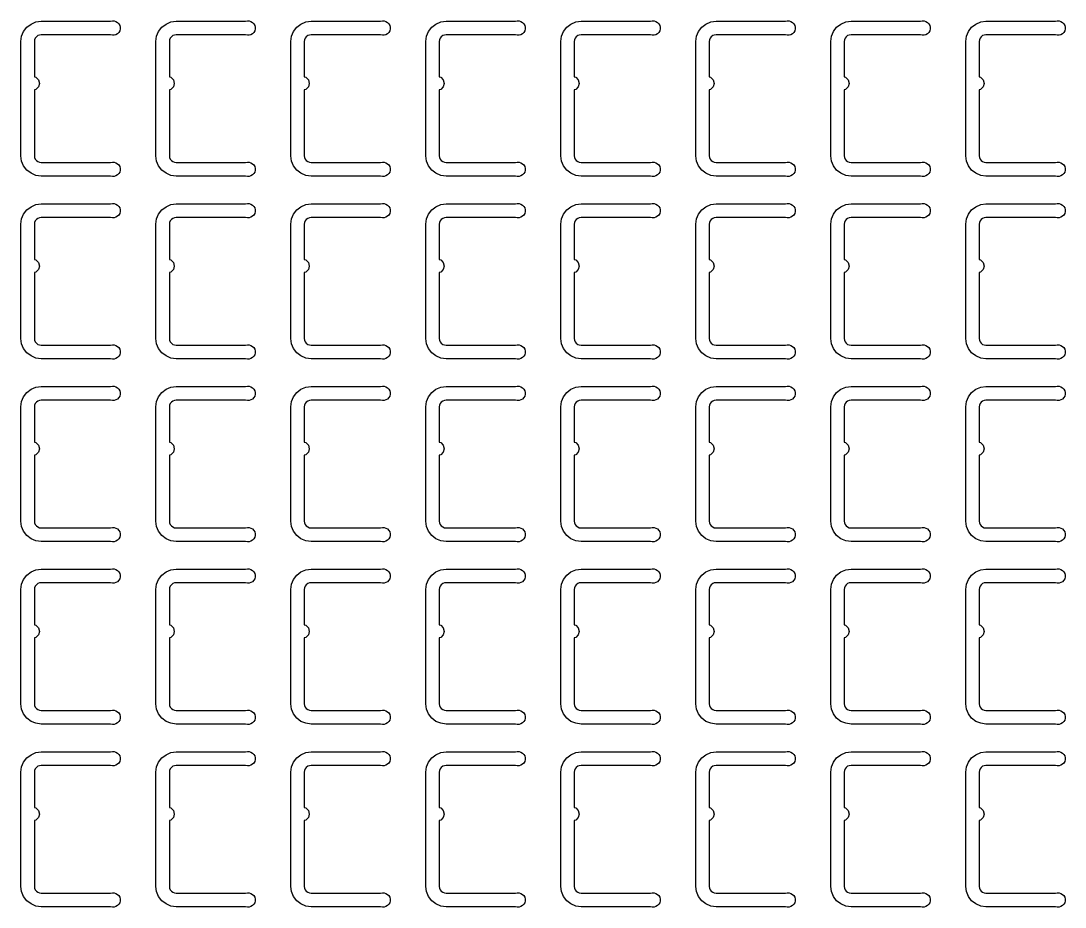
# Model space of a CAD drawing. Extents: x 11 to 212, y 11 to 212.
# Drawn here: x 79.67 to 93.32, y 111.38 to 122.96 of the extents above; entities that cross this region are included whole.
import ezdxf

# ---------------------------------------------------------------- set-up
doc = ezdxf.new("R2010")
doc.units = 0
doc.layers.add('L4', color=7, linetype='continuous')

msp = doc.modelspace()

# ---------------------------------------------------------------- linework, layer by layer
at = {"layer": 'L4'}
for points in [[(80.844, 121.112), (80.867, 121.117), (80.891, 121.116), (80.914, 121.11), (80.935, 121.097), (80.952, 121.08), (80.964, 121.059), (80.97, 121.036), (80.97, 121.011), (80.964, 120.988), (80.952, 120.967), (80.935, 120.95), (80.914, 120.937), (80.891, 120.931), (80.867, 120.93), (80.844, 120.935), (79.935, 120.935), (79.867, 120.944), (79.803, 120.971), (79.748, 121.013), (79.706, 121.068), (79.68, 121.131), (79.671, 121.2), (79.671, 122.694), (79.68, 122.763), (79.706, 122.826), (79.748, 122.881), (79.803, 122.923), (79.867, 122.95), (79.935, 122.959), (80.844, 122.959), (80.867, 122.964), (80.891, 122.964), (80.914, 122.957), (80.935, 122.944), (80.952, 122.927), (80.964, 122.906), (80.97, 122.883), (80.97, 122.859), (80.964, 122.835), (80.952, 122.814), (80.935, 122.797), (80.914, 122.784), (80.891, 122.778), (80.867, 122.777), (80.844, 122.782), (79.935, 122.782), (79.912, 122.779), (79.891, 122.771), (79.873, 122.757), (79.859, 122.738), (79.85, 122.717), (79.847, 122.694), (79.847, 122.233), (79.865, 122.229), (79.899, 122.194), (79.912, 122.147), (79.899, 122.1), (79.865, 122.066), (79.847, 122.061), (79.847, 121.2), (79.85, 121.177), (79.859, 121.156), (79.873, 121.138), (79.891, 121.124), (79.912, 121.115), (79.935, 121.112)], [(82.608, 121.112), (82.632, 121.117), (82.656, 121.116), (82.679, 121.11), (82.7, 121.097), (82.717, 121.08), (82.728, 121.059), (82.735, 121.036), (82.735, 121.011), (82.728, 120.988), (82.717, 120.967), (82.7, 120.95), (82.679, 120.937), (82.656, 120.931), (82.632, 120.93), (82.608, 120.935), (81.7, 120.935), (81.631, 120.944), (81.568, 120.971), (81.513, 121.013), (81.471, 121.068), (81.444, 121.131), (81.435, 121.2), (81.435, 122.694), (81.444, 122.763), (81.471, 122.826), (81.513, 122.881), (81.568, 122.923), (81.631, 122.95), (81.7, 122.959), (82.608, 122.959), (82.632, 122.964), (82.656, 122.964), (82.679, 122.957), (82.7, 122.944), (82.717, 122.927), (82.728, 122.906), (82.735, 122.883), (82.735, 122.859), (82.728, 122.835), (82.717, 122.814), (82.7, 122.797), (82.679, 122.784), (82.656, 122.778), (82.632, 122.777), (82.608, 122.782), (81.7, 122.782), (81.677, 122.779), (81.656, 122.771), (81.638, 122.757), (81.624, 122.738), (81.615, 122.717), (81.612, 122.694), (81.612, 122.233), (81.629, 122.229), (81.664, 122.194), (81.676, 122.147), (81.664, 122.1), (81.629, 122.066), (81.612, 122.061), (81.612, 121.2), (81.615, 121.177), (81.624, 121.156), (81.638, 121.138), (81.656, 121.124), (81.677, 121.115), (81.7, 121.112)], [(84.373, 121.112), (84.397, 121.117), (84.421, 121.116), (84.444, 121.11), (84.464, 121.097), (84.481, 121.08), (84.493, 121.059), (84.499, 121.036), (84.499, 121.011), (84.493, 120.988), (84.481, 120.967), (84.464, 120.95), (84.444, 120.937), (84.421, 120.931), (84.397, 120.93), (84.373, 120.935), (83.465, 120.935), (83.396, 120.944), (83.332, 120.971), (83.278, 121.013), (83.235, 121.068), (83.209, 121.131), (83.2, 121.2), (83.2, 122.694), (83.209, 122.763), (83.235, 122.826), (83.278, 122.881), (83.332, 122.923), (83.396, 122.95), (83.465, 122.959), (84.373, 122.959), (84.397, 122.964), (84.421, 122.964), (84.444, 122.957), (84.464, 122.944), (84.481, 122.927), (84.493, 122.906), (84.499, 122.883), (84.499, 122.859), (84.493, 122.835), (84.481, 122.814), (84.464, 122.797), (84.444, 122.784), (84.421, 122.778), (84.397, 122.777), (84.373, 122.782), (83.465, 122.782), (83.442, 122.779), (83.421, 122.771), (83.402, 122.757), (83.388, 122.738), (83.379, 122.717), (83.376, 122.694), (83.376, 122.233), (83.394, 122.229), (83.429, 122.194), (83.441, 122.147), (83.429, 122.1), (83.394, 122.066), (83.376, 122.061), (83.376, 121.2), (83.379, 121.177), (83.388, 121.156), (83.402, 121.138), (83.421, 121.124), (83.442, 121.115), (83.465, 121.112)], [(86.138, 121.112), (86.161, 121.117), (86.185, 121.116), (86.209, 121.11), (86.229, 121.097), (86.246, 121.08), (86.258, 121.059), (86.264, 121.036), (86.264, 121.011), (86.258, 120.988), (86.246, 120.967), (86.229, 120.95), (86.209, 120.937), (86.185, 120.931), (86.161, 120.93), (86.138, 120.935), (85.229, 120.935), (85.161, 120.944), (85.097, 120.971), (85.042, 121.013), (85, 121.068), (84.974, 121.131), (84.965, 121.2), (84.965, 122.694), (84.974, 122.763), (85, 122.826), (85.042, 122.881), (85.097, 122.923), (85.161, 122.95), (85.229, 122.959), (86.138, 122.959), (86.161, 122.964), (86.185, 122.964), (86.209, 122.957), (86.229, 122.944), (86.246, 122.927), (86.258, 122.906), (86.264, 122.883), (86.264, 122.859), (86.258, 122.835), (86.246, 122.814), (86.229, 122.797), (86.209, 122.784), (86.185, 122.778), (86.161, 122.777), (86.138, 122.782), (85.229, 122.782), (85.207, 122.779), (85.185, 122.771), (85.167, 122.757), (85.153, 122.738), (85.144, 122.717), (85.141, 122.694), (85.141, 122.233), (85.159, 122.229), (85.193, 122.194), (85.206, 122.147), (85.193, 122.1), (85.159, 122.066), (85.141, 122.061), (85.141, 121.2), (85.144, 121.177), (85.153, 121.156), (85.167, 121.138), (85.185, 121.124), (85.207, 121.115), (85.229, 121.112)], [(87.903, 121.112), (87.926, 121.117), (87.95, 121.116), (87.973, 121.11), (87.994, 121.097), (88.011, 121.08), (88.023, 121.059), (88.029, 121.036), (88.029, 121.011), (88.023, 120.988), (88.011, 120.967), (87.994, 120.95), (87.973, 120.937), (87.95, 120.931), (87.926, 120.93), (87.903, 120.935), (86.994, 120.935), (86.926, 120.944), (86.862, 120.971), (86.807, 121.013), (86.765, 121.068), (86.738, 121.131), (86.729, 121.2), (86.729, 122.694), (86.738, 122.763), (86.765, 122.826), (86.807, 122.881), (86.862, 122.923), (86.926, 122.95), (86.994, 122.959), (87.903, 122.959), (87.926, 122.964), (87.95, 122.964), (87.973, 122.957), (87.994, 122.944), (88.011, 122.927), (88.023, 122.906), (88.029, 122.883), (88.029, 122.859), (88.023, 122.835), (88.011, 122.814), (87.994, 122.797), (87.973, 122.784), (87.95, 122.778), (87.926, 122.777), (87.903, 122.782), (86.994, 122.782), (86.971, 122.779), (86.95, 122.771), (86.932, 122.757), (86.918, 122.738), (86.909, 122.717), (86.906, 122.694), (86.906, 122.233), (86.924, 122.229), (86.958, 122.194), (86.971, 122.147), (86.958, 122.1), (86.924, 122.066), (86.906, 122.061), (86.906, 121.2), (86.909, 121.177), (86.918, 121.156), (86.932, 121.138), (86.95, 121.124), (86.971, 121.115), (86.994, 121.112)], [(89.667, 121.112), (89.691, 121.117), (89.715, 121.116), (89.738, 121.11), (89.759, 121.097), (89.775, 121.08), (89.787, 121.059), (89.793, 121.036), (89.793, 121.011), (89.787, 120.988), (89.775, 120.967), (89.759, 120.95), (89.738, 120.937), (89.715, 120.931), (89.691, 120.93), (89.667, 120.935), (88.759, 120.935), (88.69, 120.944), (88.626, 120.971), (88.572, 121.013), (88.53, 121.068), (88.503, 121.131), (88.494, 121.2), (88.494, 122.694), (88.503, 122.763), (88.53, 122.826), (88.572, 122.881), (88.626, 122.923), (88.69, 122.95), (88.759, 122.959), (89.667, 122.959), (89.691, 122.964), (89.715, 122.964), (89.738, 122.957), (89.759, 122.944), (89.775, 122.927), (89.787, 122.906), (89.793, 122.883), (89.793, 122.859), (89.787, 122.835), (89.775, 122.814), (89.759, 122.797), (89.738, 122.784), (89.715, 122.778), (89.691, 122.777), (89.667, 122.782), (88.759, 122.782), (88.736, 122.779), (88.715, 122.771), (88.696, 122.757), (88.682, 122.738), (88.674, 122.717), (88.671, 122.694), (88.671, 122.233), (88.688, 122.229), (88.723, 122.194), (88.735, 122.147), (88.723, 122.1), (88.688, 122.066), (88.671, 122.061), (88.671, 121.2), (88.674, 121.177), (88.682, 121.156), (88.696, 121.138), (88.715, 121.124), (88.736, 121.115), (88.759, 121.112)], [(91.432, 121.112), (91.455, 121.117), (91.48, 121.116), (91.503, 121.11), (91.523, 121.097), (91.54, 121.08), (91.552, 121.059), (91.558, 121.036), (91.558, 121.011), (91.552, 120.988), (91.54, 120.967), (91.523, 120.95), (91.503, 120.937), (91.48, 120.931), (91.455, 120.93), (91.432, 120.935), (90.524, 120.935), (90.455, 120.944), (90.391, 120.971), (90.336, 121.013), (90.294, 121.068), (90.268, 121.131), (90.259, 121.2), (90.259, 122.694), (90.268, 122.763), (90.294, 122.826), (90.336, 122.881), (90.391, 122.923), (90.455, 122.95), (90.524, 122.959), (91.432, 122.959), (91.455, 122.964), (91.48, 122.964), (91.503, 122.957), (91.523, 122.944), (91.54, 122.927), (91.552, 122.906), (91.558, 122.883), (91.558, 122.859), (91.552, 122.835), (91.54, 122.814), (91.523, 122.797), (91.503, 122.784), (91.48, 122.778), (91.455, 122.777), (91.432, 122.782), (90.524, 122.782), (90.501, 122.779), (90.479, 122.771), (90.461, 122.757), (90.447, 122.738), (90.438, 122.717), (90.435, 122.694), (90.435, 122.233), (90.453, 122.229), (90.487, 122.194), (90.5, 122.147), (90.487, 122.1), (90.453, 122.066), (90.435, 122.061), (90.435, 121.2), (90.438, 121.177), (90.447, 121.156), (90.461, 121.138), (90.479, 121.124), (90.501, 121.115), (90.524, 121.112)], [(93.197, 121.112), (93.22, 121.117), (93.244, 121.116), (93.267, 121.11), (93.288, 121.097), (93.305, 121.08), (93.317, 121.059), (93.323, 121.036), (93.323, 121.011), (93.317, 120.988), (93.305, 120.967), (93.288, 120.95), (93.267, 120.937), (93.244, 120.931), (93.22, 120.93), (93.197, 120.935), (92.288, 120.935), (92.22, 120.944), (92.156, 120.971), (92.101, 121.013), (92.059, 121.068), (92.033, 121.131), (92.024, 121.2), (92.024, 122.694), (92.033, 122.763), (92.059, 122.826), (92.101, 122.881), (92.156, 122.923), (92.22, 122.95), (92.288, 122.959), (93.197, 122.959), (93.22, 122.964), (93.244, 122.964), (93.267, 122.957), (93.288, 122.944), (93.305, 122.927), (93.317, 122.906), (93.323, 122.883), (93.323, 122.859), (93.317, 122.835), (93.305, 122.814), (93.288, 122.797), (93.267, 122.784), (93.244, 122.778), (93.22, 122.777), (93.197, 122.782), (92.288, 122.782), (92.265, 122.779), (92.244, 122.771), (92.226, 122.757), (92.212, 122.738), (92.203, 122.717), (92.2, 122.694), (92.2, 122.233), (92.218, 122.229), (92.252, 122.194), (92.265, 122.147), (92.252, 122.1), (92.218, 122.066), (92.2, 122.061), (92.2, 121.2), (92.203, 121.177), (92.212, 121.156), (92.226, 121.138), (92.244, 121.124), (92.265, 121.115), (92.288, 121.112)], [(80.844, 118.724), (80.867, 118.729), (80.891, 118.728), (80.914, 118.721), (80.935, 118.709), (80.952, 118.692), (80.964, 118.671), (80.97, 118.647), (80.97, 118.623), (80.964, 118.6), (80.952, 118.579), (80.935, 118.562), (80.914, 118.549), (80.891, 118.542), (80.867, 118.542), (80.844, 118.547), (79.935, 118.547), (79.867, 118.556), (79.803, 118.583), (79.748, 118.625), (79.706, 118.679), (79.68, 118.743), (79.671, 118.812), (79.671, 120.306), (79.68, 120.374), (79.706, 120.438), (79.748, 120.493), (79.803, 120.535), (79.867, 120.562), (79.935, 120.571), (80.844, 120.571), (80.867, 120.576), (80.891, 120.575), (80.914, 120.568), (80.935, 120.556), (80.952, 120.539), (80.964, 120.518), (80.97, 120.494), (80.97, 120.47), (80.964, 120.447), (80.952, 120.426), (80.935, 120.409), (80.914, 120.396), (80.891, 120.389), (80.867, 120.389), (80.844, 120.394), (79.935, 120.394), (79.912, 120.391), (79.891, 120.382), (79.873, 120.368), (79.859, 120.35), (79.85, 120.329), (79.847, 120.306), (79.847, 119.845), (79.865, 119.84), (79.899, 119.806), (79.912, 119.759), (79.899, 119.712), (79.865, 119.677), (79.847, 119.673), (79.847, 118.812), (79.85, 118.789), (79.859, 118.768), (79.873, 118.749), (79.891, 118.735), (79.912, 118.727), (79.935, 118.724)], [(82.608, 118.724), (82.632, 118.729), (82.656, 118.728), (82.679, 118.721), (82.7, 118.709), (82.717, 118.692), (82.728, 118.671), (82.735, 118.647), (82.735, 118.623), (82.728, 118.6), (82.717, 118.579), (82.7, 118.562), (82.679, 118.549), (82.656, 118.542), (82.632, 118.542), (82.608, 118.547), (81.7, 118.547), (81.631, 118.556), (81.568, 118.583), (81.513, 118.625), (81.471, 118.679), (81.444, 118.743), (81.435, 118.812), (81.435, 120.306), (81.444, 120.374), (81.471, 120.438), (81.513, 120.493), (81.568, 120.535), (81.631, 120.562), (81.7, 120.571), (82.608, 120.571), (82.632, 120.576), (82.656, 120.575), (82.679, 120.568), (82.7, 120.556), (82.717, 120.539), (82.728, 120.518), (82.735, 120.494), (82.735, 120.47), (82.728, 120.447), (82.717, 120.426), (82.7, 120.409), (82.679, 120.396), (82.656, 120.389), (82.632, 120.389), (82.608, 120.394), (81.7, 120.394), (81.677, 120.391), (81.656, 120.382), (81.638, 120.368), (81.624, 120.35), (81.615, 120.329), (81.612, 120.306), (81.612, 119.845), (81.629, 119.84), (81.664, 119.806), (81.676, 119.759), (81.664, 119.712), (81.629, 119.677), (81.612, 119.673), (81.612, 118.812), (81.615, 118.789), (81.624, 118.768), (81.638, 118.749), (81.656, 118.735), (81.677, 118.727), (81.7, 118.724)], [(84.373, 118.724), (84.397, 118.729), (84.421, 118.728), (84.444, 118.721), (84.464, 118.709), (84.481, 118.692), (84.493, 118.671), (84.499, 118.647), (84.499, 118.623), (84.493, 118.6), (84.481, 118.579), (84.464, 118.562), (84.444, 118.549), (84.421, 118.542), (84.397, 118.542), (84.373, 118.547), (83.465, 118.547), (83.396, 118.556), (83.332, 118.583), (83.278, 118.625), (83.235, 118.679), (83.209, 118.743), (83.2, 118.812), (83.2, 120.306), (83.209, 120.374), (83.235, 120.438), (83.278, 120.493), (83.332, 120.535), (83.396, 120.562), (83.465, 120.571), (84.373, 120.571), (84.397, 120.576), (84.421, 120.575), (84.444, 120.568), (84.464, 120.556), (84.481, 120.539), (84.493, 120.518), (84.499, 120.494), (84.499, 120.47), (84.493, 120.447), (84.481, 120.426), (84.464, 120.409), (84.444, 120.396), (84.421, 120.389), (84.397, 120.389), (84.373, 120.394), (83.465, 120.394), (83.442, 120.391), (83.421, 120.382), (83.402, 120.368), (83.388, 120.35), (83.379, 120.329), (83.376, 120.306), (83.376, 119.845), (83.394, 119.84), (83.429, 119.806), (83.441, 119.759), (83.429, 119.712), (83.394, 119.677), (83.376, 119.673), (83.376, 118.812), (83.379, 118.789), (83.388, 118.768), (83.402, 118.749), (83.421, 118.735), (83.442, 118.727), (83.465, 118.724)], [(86.138, 118.724), (86.161, 118.729), (86.185, 118.728), (86.209, 118.721), (86.229, 118.709), (86.246, 118.692), (86.258, 118.671), (86.264, 118.647), (86.264, 118.623), (86.258, 118.6), (86.246, 118.579), (86.229, 118.562), (86.209, 118.549), (86.185, 118.542), (86.161, 118.542), (86.138, 118.547), (85.229, 118.547), (85.161, 118.556), (85.097, 118.583), (85.042, 118.625), (85, 118.679), (84.974, 118.743), (84.965, 118.812), (84.965, 120.306), (84.974, 120.374), (85, 120.438), (85.042, 120.493), (85.097, 120.535), (85.161, 120.562), (85.229, 120.571), (86.138, 120.571), (86.161, 120.576), (86.185, 120.575), (86.209, 120.568), (86.229, 120.556), (86.246, 120.539), (86.258, 120.518), (86.264, 120.494), (86.264, 120.47), (86.258, 120.447), (86.246, 120.426), (86.229, 120.409), (86.209, 120.396), (86.185, 120.389), (86.161, 120.389), (86.138, 120.394), (85.229, 120.394), (85.207, 120.391), (85.185, 120.382), (85.167, 120.368), (85.153, 120.35), (85.144, 120.329), (85.141, 120.306), (85.141, 119.845), (85.159, 119.84), (85.193, 119.806), (85.206, 119.759), (85.193, 119.712), (85.159, 119.677), (85.141, 119.673), (85.141, 118.812), (85.144, 118.789), (85.153, 118.768), (85.167, 118.749), (85.185, 118.735), (85.207, 118.727), (85.229, 118.724)], [(87.903, 118.724), (87.926, 118.729), (87.95, 118.728), (87.973, 118.721), (87.994, 118.709), (88.011, 118.692), (88.023, 118.671), (88.029, 118.647), (88.029, 118.623), (88.023, 118.6), (88.011, 118.579), (87.994, 118.562), (87.973, 118.549), (87.95, 118.542), (87.926, 118.542), (87.903, 118.547), (86.994, 118.547), (86.926, 118.556), (86.862, 118.583), (86.807, 118.625), (86.765, 118.679), (86.738, 118.743), (86.729, 118.812), (86.729, 120.306), (86.738, 120.374), (86.765, 120.438), (86.807, 120.493), (86.862, 120.535), (86.926, 120.562), (86.994, 120.571), (87.903, 120.571), (87.926, 120.576), (87.95, 120.575), (87.973, 120.568), (87.994, 120.556), (88.011, 120.539), (88.023, 120.518), (88.029, 120.494), (88.029, 120.47), (88.023, 120.447), (88.011, 120.426), (87.994, 120.409), (87.973, 120.396), (87.95, 120.389), (87.926, 120.389), (87.903, 120.394), (86.994, 120.394), (86.971, 120.391), (86.95, 120.382), (86.932, 120.368), (86.918, 120.35), (86.909, 120.329), (86.906, 120.306), (86.906, 119.845), (86.924, 119.84), (86.958, 119.806), (86.971, 119.759), (86.958, 119.712), (86.924, 119.677), (86.906, 119.673), (86.906, 118.812), (86.909, 118.789), (86.918, 118.768), (86.932, 118.749), (86.95, 118.735), (86.971, 118.727), (86.994, 118.724)], [(89.667, 118.724), (89.691, 118.729), (89.715, 118.728), (89.738, 118.721), (89.759, 118.709), (89.775, 118.692), (89.787, 118.671), (89.793, 118.647), (89.793, 118.623), (89.787, 118.6), (89.775, 118.579), (89.759, 118.562), (89.738, 118.549), (89.715, 118.542), (89.691, 118.542), (89.667, 118.547), (88.759, 118.547), (88.69, 118.556), (88.626, 118.583), (88.572, 118.625), (88.53, 118.679), (88.503, 118.743), (88.494, 118.812), (88.494, 120.306), (88.503, 120.374), (88.53, 120.438), (88.572, 120.493), (88.626, 120.535), (88.69, 120.562), (88.759, 120.571), (89.667, 120.571), (89.691, 120.576), (89.715, 120.575), (89.738, 120.568), (89.759, 120.556), (89.775, 120.539), (89.787, 120.518), (89.793, 120.494), (89.793, 120.47), (89.787, 120.447), (89.775, 120.426), (89.759, 120.409), (89.738, 120.396), (89.715, 120.389), (89.691, 120.389), (89.667, 120.394), (88.759, 120.394), (88.736, 120.391), (88.715, 120.382), (88.696, 120.368), (88.682, 120.35), (88.674, 120.329), (88.671, 120.306), (88.671, 119.845), (88.688, 119.84), (88.723, 119.806), (88.735, 119.759), (88.723, 119.712), (88.688, 119.677), (88.671, 119.673), (88.671, 118.812), (88.674, 118.789), (88.682, 118.768), (88.696, 118.749), (88.715, 118.735), (88.736, 118.727), (88.759, 118.724)], [(91.432, 118.724), (91.455, 118.729), (91.48, 118.728), (91.503, 118.721), (91.523, 118.709), (91.54, 118.692), (91.552, 118.671), (91.558, 118.647), (91.558, 118.623), (91.552, 118.6), (91.54, 118.579), (91.523, 118.562), (91.503, 118.549), (91.48, 118.542), (91.455, 118.542), (91.432, 118.547), (90.524, 118.547), (90.455, 118.556), (90.391, 118.583), (90.336, 118.625), (90.294, 118.679), (90.268, 118.743), (90.259, 118.812), (90.259, 120.306), (90.268, 120.374), (90.294, 120.438), (90.336, 120.493), (90.391, 120.535), (90.455, 120.562), (90.524, 120.571), (91.432, 120.571), (91.455, 120.576), (91.48, 120.575), (91.503, 120.568), (91.523, 120.556), (91.54, 120.539), (91.552, 120.518), (91.558, 120.494), (91.558, 120.47), (91.552, 120.447), (91.54, 120.426), (91.523, 120.409), (91.503, 120.396), (91.48, 120.389), (91.455, 120.389), (91.432, 120.394), (90.524, 120.394), (90.501, 120.391), (90.479, 120.382), (90.461, 120.368), (90.447, 120.35), (90.438, 120.329), (90.435, 120.306), (90.435, 119.845), (90.453, 119.84), (90.487, 119.806), (90.5, 119.759), (90.487, 119.712), (90.453, 119.677), (90.435, 119.673), (90.435, 118.812), (90.438, 118.789), (90.447, 118.768), (90.461, 118.749), (90.479, 118.735), (90.501, 118.727), (90.524, 118.724)], [(93.197, 118.724), (93.22, 118.729), (93.244, 118.728), (93.267, 118.721), (93.288, 118.709), (93.305, 118.692), (93.317, 118.671), (93.323, 118.647), (93.323, 118.623), (93.317, 118.6), (93.305, 118.579), (93.288, 118.562), (93.267, 118.549), (93.244, 118.542), (93.22, 118.542), (93.197, 118.547), (92.288, 118.547), (92.22, 118.556), (92.156, 118.583), (92.101, 118.625), (92.059, 118.679), (92.033, 118.743), (92.024, 118.812), (92.024, 120.306), (92.033, 120.374), (92.059, 120.438), (92.101, 120.493), (92.156, 120.535), (92.22, 120.562), (92.288, 120.571), (93.197, 120.571), (93.22, 120.576), (93.244, 120.575), (93.267, 120.568), (93.288, 120.556), (93.305, 120.539), (93.317, 120.518), (93.323, 120.494), (93.323, 120.47), (93.317, 120.447), (93.305, 120.426), (93.288, 120.409), (93.267, 120.396), (93.244, 120.389), (93.22, 120.389), (93.197, 120.394), (92.288, 120.394), (92.265, 120.391), (92.244, 120.382), (92.226, 120.368), (92.212, 120.35), (92.203, 120.329), (92.2, 120.306), (92.2, 119.845), (92.218, 119.84), (92.252, 119.806), (92.265, 119.759), (92.252, 119.712), (92.218, 119.677), (92.2, 119.673), (92.2, 118.812), (92.203, 118.789), (92.212, 118.768), (92.226, 118.749), (92.244, 118.735), (92.265, 118.727), (92.288, 118.724)], [(80.844, 116.335), (80.867, 116.341), (80.891, 116.34), (80.914, 116.333), (80.935, 116.321), (80.952, 116.303), (80.964, 116.282), (80.97, 116.259), (80.97, 116.235), (80.964, 116.212), (80.952, 116.191), (80.935, 116.173), (80.914, 116.161), (80.891, 116.154), (80.867, 116.153), (80.844, 116.159), (79.935, 116.159), (79.867, 116.168), (79.803, 116.194), (79.748, 116.236), (79.706, 116.291), (79.68, 116.355), (79.671, 116.424), (79.671, 117.918), (79.68, 117.986), (79.706, 118.05), (79.748, 118.105), (79.803, 118.147), (79.867, 118.173), (79.935, 118.182), (80.844, 118.182), (80.867, 118.188), (80.891, 118.187), (80.914, 118.18), (80.935, 118.168), (80.952, 118.15), (80.964, 118.129), (80.97, 118.106), (80.97, 118.082), (80.964, 118.059), (80.952, 118.038), (80.935, 118.02), (80.914, 118.008), (80.891, 118.001), (80.867, 118), (80.844, 118.006), (79.935, 118.006), (79.912, 118.003), (79.891, 117.994), (79.873, 117.98), (79.859, 117.962), (79.85, 117.94), (79.847, 117.918), (79.847, 117.457), (79.865, 117.452), (79.899, 117.418), (79.912, 117.371), (79.899, 117.324), (79.865, 117.289), (79.847, 117.284), (79.847, 116.424), (79.85, 116.401), (79.859, 116.379), (79.873, 116.361), (79.891, 116.347), (79.912, 116.338), (79.935, 116.335)], [(82.608, 116.335), (82.632, 116.341), (82.656, 116.34), (82.679, 116.333), (82.7, 116.321), (82.717, 116.303), (82.728, 116.282), (82.735, 116.259), (82.735, 116.235), (82.728, 116.212), (82.717, 116.191), (82.7, 116.173), (82.679, 116.161), (82.656, 116.154), (82.632, 116.153), (82.608, 116.159), (81.7, 116.159), (81.631, 116.168), (81.568, 116.194), (81.513, 116.236), (81.471, 116.291), (81.444, 116.355), (81.435, 116.424), (81.435, 117.918), (81.444, 117.986), (81.471, 118.05), (81.513, 118.105), (81.568, 118.147), (81.631, 118.173), (81.7, 118.182), (82.608, 118.182), (82.632, 118.188), (82.656, 118.187), (82.679, 118.18), (82.7, 118.168), (82.717, 118.15), (82.728, 118.129), (82.735, 118.106), (82.735, 118.082), (82.728, 118.059), (82.717, 118.038), (82.7, 118.02), (82.679, 118.008), (82.656, 118.001), (82.632, 118), (82.608, 118.006), (81.7, 118.006), (81.677, 118.003), (81.656, 117.994), (81.638, 117.98), (81.624, 117.962), (81.615, 117.94), (81.612, 117.918), (81.612, 117.457), (81.629, 117.452), (81.664, 117.418), (81.676, 117.371), (81.664, 117.324), (81.629, 117.289), (81.612, 117.284), (81.612, 116.424), (81.615, 116.401), (81.624, 116.379), (81.638, 116.361), (81.656, 116.347), (81.677, 116.338), (81.7, 116.335)], [(84.373, 116.335), (84.397, 116.341), (84.421, 116.34), (84.444, 116.333), (84.464, 116.321), (84.481, 116.303), (84.493, 116.282), (84.499, 116.259), (84.499, 116.235), (84.493, 116.212), (84.481, 116.191), (84.464, 116.173), (84.444, 116.161), (84.421, 116.154), (84.397, 116.153), (84.373, 116.159), (83.465, 116.159), (83.396, 116.168), (83.332, 116.194), (83.278, 116.236), (83.235, 116.291), (83.209, 116.355), (83.2, 116.424), (83.2, 117.918), (83.209, 117.986), (83.235, 118.05), (83.278, 118.105), (83.332, 118.147), (83.396, 118.173), (83.465, 118.182), (84.373, 118.182), (84.397, 118.188), (84.421, 118.187), (84.444, 118.18), (84.464, 118.168), (84.481, 118.15), (84.493, 118.129), (84.499, 118.106), (84.499, 118.082), (84.493, 118.059), (84.481, 118.038), (84.464, 118.02), (84.444, 118.008), (84.421, 118.001), (84.397, 118), (84.373, 118.006), (83.465, 118.006), (83.442, 118.003), (83.421, 117.994), (83.402, 117.98), (83.388, 117.962), (83.379, 117.94), (83.376, 117.918), (83.376, 117.457), (83.394, 117.452), (83.429, 117.418), (83.441, 117.371), (83.429, 117.324), (83.394, 117.289), (83.376, 117.284), (83.376, 116.424), (83.379, 116.401), (83.388, 116.379), (83.402, 116.361), (83.421, 116.347), (83.442, 116.338), (83.465, 116.335)], [(86.138, 116.335), (86.161, 116.341), (86.185, 116.34), (86.209, 116.333), (86.229, 116.321), (86.246, 116.303), (86.258, 116.282), (86.264, 116.259), (86.264, 116.235), (86.258, 116.212), (86.246, 116.191), (86.229, 116.173), (86.209, 116.161), (86.185, 116.154), (86.161, 116.153), (86.138, 116.159), (85.229, 116.159), (85.161, 116.168), (85.097, 116.194), (85.042, 116.236), (85, 116.291), (84.974, 116.355), (84.965, 116.424), (84.965, 117.918), (84.974, 117.986), (85, 118.05), (85.042, 118.105), (85.097, 118.147), (85.161, 118.173), (85.229, 118.182), (86.138, 118.182), (86.161, 118.188), (86.185, 118.187), (86.209, 118.18), (86.229, 118.168), (86.246, 118.15), (86.258, 118.129), (86.264, 118.106), (86.264, 118.082), (86.258, 118.059), (86.246, 118.038), (86.229, 118.02), (86.209, 118.008), (86.185, 118.001), (86.161, 118), (86.138, 118.006), (85.229, 118.006), (85.207, 118.003), (85.185, 117.994), (85.167, 117.98), (85.153, 117.962), (85.144, 117.94), (85.141, 117.918), (85.141, 117.457), (85.159, 117.452), (85.193, 117.418), (85.206, 117.371), (85.193, 117.324), (85.159, 117.289), (85.141, 117.284), (85.141, 116.424), (85.144, 116.401), (85.153, 116.379), (85.167, 116.361), (85.185, 116.347), (85.207, 116.338), (85.229, 116.335)], [(87.903, 116.335), (87.926, 116.341), (87.95, 116.34), (87.973, 116.333), (87.994, 116.321), (88.011, 116.303), (88.023, 116.282), (88.029, 116.259), (88.029, 116.235), (88.023, 116.212), (88.011, 116.191), (87.994, 116.173), (87.973, 116.161), (87.95, 116.154), (87.926, 116.153), (87.903, 116.159), (86.994, 116.159), (86.926, 116.168), (86.862, 116.194), (86.807, 116.236), (86.765, 116.291), (86.738, 116.355), (86.729, 116.424), (86.729, 117.918), (86.738, 117.986), (86.765, 118.05), (86.807, 118.105), (86.862, 118.147), (86.926, 118.173), (86.994, 118.182), (87.903, 118.182), (87.926, 118.188), (87.95, 118.187), (87.973, 118.18), (87.994, 118.168), (88.011, 118.15), (88.023, 118.129), (88.029, 118.106), (88.029, 118.082), (88.023, 118.059), (88.011, 118.038), (87.994, 118.02), (87.973, 118.008), (87.95, 118.001), (87.926, 118), (87.903, 118.006), (86.994, 118.006), (86.971, 118.003), (86.95, 117.994), (86.932, 117.98), (86.918, 117.962), (86.909, 117.94), (86.906, 117.918), (86.906, 117.457), (86.924, 117.452), (86.958, 117.418), (86.971, 117.371), (86.958, 117.324), (86.924, 117.289), (86.906, 117.284), (86.906, 116.424), (86.909, 116.401), (86.918, 116.379), (86.932, 116.361), (86.95, 116.347), (86.971, 116.338), (86.994, 116.335)], [(89.667, 116.335), (89.691, 116.341), (89.715, 116.34), (89.738, 116.333), (89.759, 116.321), (89.775, 116.303), (89.787, 116.282), (89.793, 116.259), (89.793, 116.235), (89.787, 116.212), (89.775, 116.191), (89.759, 116.173), (89.738, 116.161), (89.715, 116.154), (89.691, 116.153), (89.667, 116.159), (88.759, 116.159), (88.69, 116.168), (88.626, 116.194), (88.572, 116.236), (88.53, 116.291), (88.503, 116.355), (88.494, 116.424), (88.494, 117.918), (88.503, 117.986), (88.53, 118.05), (88.572, 118.105), (88.626, 118.147), (88.69, 118.173), (88.759, 118.182), (89.667, 118.182), (89.691, 118.188), (89.715, 118.187), (89.738, 118.18), (89.759, 118.168), (89.775, 118.15), (89.787, 118.129), (89.793, 118.106), (89.793, 118.082), (89.787, 118.059), (89.775, 118.038), (89.759, 118.02), (89.738, 118.008), (89.715, 118.001), (89.691, 118), (89.667, 118.006), (88.759, 118.006), (88.736, 118.003), (88.715, 117.994), (88.696, 117.98), (88.682, 117.962), (88.674, 117.94), (88.671, 117.918), (88.671, 117.457), (88.688, 117.452), (88.723, 117.418), (88.735, 117.371), (88.723, 117.324), (88.688, 117.289), (88.671, 117.284), (88.671, 116.424), (88.674, 116.401), (88.682, 116.379), (88.696, 116.361), (88.715, 116.347), (88.736, 116.338), (88.759, 116.335)], [(91.432, 116.335), (91.455, 116.341), (91.48, 116.34), (91.503, 116.333), (91.523, 116.321), (91.54, 116.303), (91.552, 116.282), (91.558, 116.259), (91.558, 116.235), (91.552, 116.212), (91.54, 116.191), (91.523, 116.173), (91.503, 116.161), (91.48, 116.154), (91.455, 116.153), (91.432, 116.159), (90.524, 116.159), (90.455, 116.168), (90.391, 116.194), (90.336, 116.236), (90.294, 116.291), (90.268, 116.355), (90.259, 116.424), (90.259, 117.918), (90.268, 117.986), (90.294, 118.05), (90.336, 118.105), (90.391, 118.147), (90.455, 118.173), (90.524, 118.182), (91.432, 118.182), (91.455, 118.188), (91.48, 118.187), (91.503, 118.18), (91.523, 118.168), (91.54, 118.15), (91.552, 118.129), (91.558, 118.106), (91.558, 118.082), (91.552, 118.059), (91.54, 118.038), (91.523, 118.02), (91.503, 118.008), (91.48, 118.001), (91.455, 118), (91.432, 118.006), (90.524, 118.006), (90.501, 118.003), (90.479, 117.994), (90.461, 117.98), (90.447, 117.962), (90.438, 117.94), (90.435, 117.918), (90.435, 117.457), (90.453, 117.452), (90.487, 117.418), (90.5, 117.371), (90.487, 117.324), (90.453, 117.289), (90.435, 117.284), (90.435, 116.424), (90.438, 116.401), (90.447, 116.379), (90.461, 116.361), (90.479, 116.347), (90.501, 116.338), (90.524, 116.335)], [(93.197, 116.335), (93.22, 116.341), (93.244, 116.34), (93.267, 116.333), (93.288, 116.321), (93.305, 116.303), (93.317, 116.282), (93.323, 116.259), (93.323, 116.235), (93.317, 116.212), (93.305, 116.191), (93.288, 116.173), (93.267, 116.161), (93.244, 116.154), (93.22, 116.153), (93.197, 116.159), (92.288, 116.159), (92.22, 116.168), (92.156, 116.194), (92.101, 116.236), (92.059, 116.291), (92.033, 116.355), (92.024, 116.424), (92.024, 117.918), (92.033, 117.986), (92.059, 118.05), (92.101, 118.105), (92.156, 118.147), (92.22, 118.173), (92.288, 118.182), (93.197, 118.182), (93.22, 118.188), (93.244, 118.187), (93.267, 118.18), (93.288, 118.168), (93.305, 118.15), (93.317, 118.129), (93.323, 118.106), (93.323, 118.082), (93.317, 118.059), (93.305, 118.038), (93.288, 118.02), (93.267, 118.008), (93.244, 118.001), (93.22, 118), (93.197, 118.006), (92.288, 118.006), (92.265, 118.003), (92.244, 117.994), (92.226, 117.98), (92.212, 117.962), (92.203, 117.94), (92.2, 117.918), (92.2, 117.457), (92.218, 117.452), (92.252, 117.418), (92.265, 117.371), (92.252, 117.324), (92.218, 117.289), (92.2, 117.284), (92.2, 116.424), (92.203, 116.401), (92.212, 116.379), (92.226, 116.361), (92.244, 116.347), (92.265, 116.338), (92.288, 116.335)], [(80.844, 113.947), (80.867, 113.952), (80.891, 113.952), (80.914, 113.945), (80.935, 113.932), (80.952, 113.915), (80.964, 113.894), (80.97, 113.871), (80.97, 113.847), (80.964, 113.823), (80.952, 113.802), (80.935, 113.785), (80.914, 113.773), (80.891, 113.766), (80.867, 113.765), (80.844, 113.771), (79.935, 113.771), (79.867, 113.78), (79.803, 113.806), (79.748, 113.848), (79.706, 113.903), (79.68, 113.967), (79.671, 114.035), (79.671, 115.529), (79.68, 115.598), (79.706, 115.662), (79.748, 115.717), (79.803, 115.759), (79.867, 115.785), (79.935, 115.794), (80.844, 115.794), (80.867, 115.8), (80.891, 115.799), (80.914, 115.792), (80.935, 115.78), (80.952, 115.762), (80.964, 115.741), (80.97, 115.718), (80.97, 115.694), (80.964, 115.671), (80.952, 115.65), (80.935, 115.632), (80.914, 115.62), (80.891, 115.613), (80.867, 115.612), (80.844, 115.618), (79.935, 115.618), (79.912, 115.615), (79.891, 115.606), (79.873, 115.592), (79.859, 115.574), (79.85, 115.552), (79.847, 115.529), (79.847, 115.069), (79.865, 115.064), (79.899, 115.029), (79.912, 114.982), (79.899, 114.935), (79.865, 114.901), (79.847, 114.896), (79.847, 114.035), (79.85, 114.012), (79.859, 113.991), (79.873, 113.973), (79.891, 113.959), (79.912, 113.95), (79.935, 113.947)], [(82.608, 113.947), (82.632, 113.952), (82.656, 113.952), (82.679, 113.945), (82.7, 113.932), (82.717, 113.915), (82.728, 113.894), (82.735, 113.871), (82.735, 113.847), (82.728, 113.823), (82.717, 113.802), (82.7, 113.785), (82.679, 113.773), (82.656, 113.766), (82.632, 113.765), (82.608, 113.771), (81.7, 113.771), (81.631, 113.78), (81.568, 113.806), (81.513, 113.848), (81.471, 113.903), (81.444, 113.967), (81.435, 114.035), (81.435, 115.529), (81.444, 115.598), (81.471, 115.662), (81.513, 115.717), (81.568, 115.759), (81.631, 115.785), (81.7, 115.794), (82.608, 115.794), (82.632, 115.8), (82.656, 115.799), (82.679, 115.792), (82.7, 115.78), (82.717, 115.762), (82.728, 115.741), (82.735, 115.718), (82.735, 115.694), (82.728, 115.671), (82.717, 115.65), (82.7, 115.632), (82.679, 115.62), (82.656, 115.613), (82.632, 115.612), (82.608, 115.618), (81.7, 115.618), (81.677, 115.615), (81.656, 115.606), (81.638, 115.592), (81.624, 115.574), (81.615, 115.552), (81.612, 115.529), (81.612, 115.069), (81.629, 115.064), (81.664, 115.029), (81.676, 114.982), (81.664, 114.935), (81.629, 114.901), (81.612, 114.896), (81.612, 114.035), (81.615, 114.012), (81.624, 113.991), (81.638, 113.973), (81.656, 113.959), (81.677, 113.95), (81.7, 113.947)], [(84.373, 113.947), (84.397, 113.952), (84.421, 113.952), (84.444, 113.945), (84.464, 113.932), (84.481, 113.915), (84.493, 113.894), (84.499, 113.871), (84.499, 113.847), (84.493, 113.823), (84.481, 113.802), (84.464, 113.785), (84.444, 113.773), (84.421, 113.766), (84.397, 113.765), (84.373, 113.771), (83.465, 113.771), (83.396, 113.78), (83.332, 113.806), (83.278, 113.848), (83.235, 113.903), (83.209, 113.967), (83.2, 114.035), (83.2, 115.529), (83.209, 115.598), (83.235, 115.662), (83.278, 115.717), (83.332, 115.759), (83.396, 115.785), (83.465, 115.794), (84.373, 115.794), (84.397, 115.8), (84.421, 115.799), (84.444, 115.792), (84.464, 115.78), (84.481, 115.762), (84.493, 115.741), (84.499, 115.718), (84.499, 115.694), (84.493, 115.671), (84.481, 115.65), (84.464, 115.632), (84.444, 115.62), (84.421, 115.613), (84.397, 115.612), (84.373, 115.618), (83.465, 115.618), (83.442, 115.615), (83.421, 115.606), (83.402, 115.592), (83.388, 115.574), (83.379, 115.552), (83.376, 115.529), (83.376, 115.069), (83.394, 115.064), (83.429, 115.029), (83.441, 114.982), (83.429, 114.935), (83.394, 114.901), (83.376, 114.896), (83.376, 114.035), (83.379, 114.012), (83.388, 113.991), (83.402, 113.973), (83.421, 113.959), (83.442, 113.95), (83.465, 113.947)], [(86.138, 113.947), (86.161, 113.952), (86.185, 113.952), (86.209, 113.945), (86.229, 113.932), (86.246, 113.915), (86.258, 113.894), (86.264, 113.871), (86.264, 113.847), (86.258, 113.823), (86.246, 113.802), (86.229, 113.785), (86.209, 113.773), (86.185, 113.766), (86.161, 113.765), (86.138, 113.771), (85.229, 113.771), (85.161, 113.78), (85.097, 113.806), (85.042, 113.848), (85, 113.903), (84.974, 113.967), (84.965, 114.035), (84.965, 115.529), (84.974, 115.598), (85, 115.662), (85.042, 115.717), (85.097, 115.759), (85.161, 115.785), (85.229, 115.794), (86.138, 115.794), (86.161, 115.8), (86.185, 115.799), (86.209, 115.792), (86.229, 115.78), (86.246, 115.762), (86.258, 115.741), (86.264, 115.718), (86.264, 115.694), (86.258, 115.671), (86.246, 115.65), (86.229, 115.632), (86.209, 115.62), (86.185, 115.613), (86.161, 115.612), (86.138, 115.618), (85.229, 115.618), (85.207, 115.615), (85.185, 115.606), (85.167, 115.592), (85.153, 115.574), (85.144, 115.552), (85.141, 115.529), (85.141, 115.069), (85.159, 115.064), (85.193, 115.029), (85.206, 114.982), (85.193, 114.935), (85.159, 114.901), (85.141, 114.896), (85.141, 114.035), (85.144, 114.012), (85.153, 113.991), (85.167, 113.973), (85.185, 113.959), (85.207, 113.95), (85.229, 113.947)], [(87.903, 113.947), (87.926, 113.952), (87.95, 113.952), (87.973, 113.945), (87.994, 113.932), (88.011, 113.915), (88.023, 113.894), (88.029, 113.871), (88.029, 113.847), (88.023, 113.823), (88.011, 113.802), (87.994, 113.785), (87.973, 113.773), (87.95, 113.766), (87.926, 113.765), (87.903, 113.771), (86.994, 113.771), (86.926, 113.78), (86.862, 113.806), (86.807, 113.848), (86.765, 113.903), (86.738, 113.967), (86.729, 114.035), (86.729, 115.529), (86.738, 115.598), (86.765, 115.662), (86.807, 115.717), (86.862, 115.759), (86.926, 115.785), (86.994, 115.794), (87.903, 115.794), (87.926, 115.8), (87.95, 115.799), (87.973, 115.792), (87.994, 115.78), (88.011, 115.762), (88.023, 115.741), (88.029, 115.718), (88.029, 115.694), (88.023, 115.671), (88.011, 115.65), (87.994, 115.632), (87.973, 115.62), (87.95, 115.613), (87.926, 115.612), (87.903, 115.618), (86.994, 115.618), (86.971, 115.615), (86.95, 115.606), (86.932, 115.592), (86.918, 115.574), (86.909, 115.552), (86.906, 115.529), (86.906, 115.069), (86.924, 115.064), (86.958, 115.029), (86.971, 114.982), (86.958, 114.935), (86.924, 114.901), (86.906, 114.896), (86.906, 114.035), (86.909, 114.012), (86.918, 113.991), (86.932, 113.973), (86.95, 113.959), (86.971, 113.95), (86.994, 113.947)], [(89.667, 113.947), (89.691, 113.952), (89.715, 113.952), (89.738, 113.945), (89.759, 113.932), (89.775, 113.915), (89.787, 113.894), (89.793, 113.871), (89.793, 113.847), (89.787, 113.823), (89.775, 113.802), (89.759, 113.785), (89.738, 113.773), (89.715, 113.766), (89.691, 113.765), (89.667, 113.771), (88.759, 113.771), (88.69, 113.78), (88.626, 113.806), (88.572, 113.848), (88.53, 113.903), (88.503, 113.967), (88.494, 114.035), (88.494, 115.529), (88.503, 115.598), (88.53, 115.662), (88.572, 115.717), (88.626, 115.759), (88.69, 115.785), (88.759, 115.794), (89.667, 115.794), (89.691, 115.8), (89.715, 115.799), (89.738, 115.792), (89.759, 115.78), (89.775, 115.762), (89.787, 115.741), (89.793, 115.718), (89.793, 115.694), (89.787, 115.671), (89.775, 115.65), (89.759, 115.632), (89.738, 115.62), (89.715, 115.613), (89.691, 115.612), (89.667, 115.618), (88.759, 115.618), (88.736, 115.615), (88.715, 115.606), (88.696, 115.592), (88.682, 115.574), (88.674, 115.552), (88.671, 115.529), (88.671, 115.069), (88.688, 115.064), (88.723, 115.029), (88.735, 114.982), (88.723, 114.935), (88.688, 114.901), (88.671, 114.896), (88.671, 114.035), (88.674, 114.012), (88.682, 113.991), (88.696, 113.973), (88.715, 113.959), (88.736, 113.95), (88.759, 113.947)], [(91.432, 113.947), (91.455, 113.952), (91.48, 113.952), (91.503, 113.945), (91.523, 113.932), (91.54, 113.915), (91.552, 113.894), (91.558, 113.871), (91.558, 113.847), (91.552, 113.823), (91.54, 113.802), (91.523, 113.785), (91.503, 113.773), (91.48, 113.766), (91.455, 113.765), (91.432, 113.771), (90.524, 113.771), (90.455, 113.78), (90.391, 113.806), (90.336, 113.848), (90.294, 113.903), (90.268, 113.967), (90.259, 114.035), (90.259, 115.529), (90.268, 115.598), (90.294, 115.662), (90.336, 115.717), (90.391, 115.759), (90.455, 115.785), (90.524, 115.794), (91.432, 115.794), (91.455, 115.8), (91.48, 115.799), (91.503, 115.792), (91.523, 115.78), (91.54, 115.762), (91.552, 115.741), (91.558, 115.718), (91.558, 115.694), (91.552, 115.671), (91.54, 115.65), (91.523, 115.632), (91.503, 115.62), (91.48, 115.613), (91.455, 115.612), (91.432, 115.618), (90.524, 115.618), (90.501, 115.615), (90.479, 115.606), (90.461, 115.592), (90.447, 115.574), (90.438, 115.552), (90.435, 115.529), (90.435, 115.069), (90.453, 115.064), (90.487, 115.029), (90.5, 114.982), (90.487, 114.935), (90.453, 114.901), (90.435, 114.896), (90.435, 114.035), (90.438, 114.012), (90.447, 113.991), (90.461, 113.973), (90.479, 113.959), (90.501, 113.95), (90.524, 113.947)], [(93.197, 113.947), (93.22, 113.952), (93.244, 113.952), (93.267, 113.945), (93.288, 113.932), (93.305, 113.915), (93.317, 113.894), (93.323, 113.871), (93.323, 113.847), (93.317, 113.823), (93.305, 113.802), (93.288, 113.785), (93.267, 113.773), (93.244, 113.766), (93.22, 113.765), (93.197, 113.771), (92.288, 113.771), (92.22, 113.78), (92.156, 113.806), (92.101, 113.848), (92.059, 113.903), (92.033, 113.967), (92.024, 114.035), (92.024, 115.529), (92.033, 115.598), (92.059, 115.662), (92.101, 115.717), (92.156, 115.759), (92.22, 115.785), (92.288, 115.794), (93.197, 115.794), (93.22, 115.8), (93.244, 115.799), (93.267, 115.792), (93.288, 115.78), (93.305, 115.762), (93.317, 115.741), (93.323, 115.718), (93.323, 115.694), (93.317, 115.671), (93.305, 115.65), (93.288, 115.632), (93.267, 115.62), (93.244, 115.613), (93.22, 115.612), (93.197, 115.618), (92.288, 115.618), (92.265, 115.615), (92.244, 115.606), (92.226, 115.592), (92.212, 115.574), (92.203, 115.552), (92.2, 115.529), (92.2, 115.069), (92.218, 115.064), (92.252, 115.029), (92.265, 114.982), (92.252, 114.935), (92.218, 114.901), (92.2, 114.896), (92.2, 114.035), (92.203, 114.012), (92.212, 113.991), (92.226, 113.973), (92.244, 113.959), (92.265, 113.95), (92.288, 113.947)], [(80.844, 111.559), (80.867, 111.564), (80.891, 111.564), (80.914, 111.557), (80.935, 111.544), (80.952, 111.527), (80.964, 111.506), (80.97, 111.483), (80.97, 111.459), (80.964, 111.435), (80.952, 111.414), (80.935, 111.397), (80.914, 111.384), (80.891, 111.378), (80.867, 111.377), (80.844, 111.382), (79.935, 111.382), (79.867, 111.391), (79.803, 111.418), (79.748, 111.46), (79.706, 111.515), (79.68, 111.579), (79.671, 111.647), (79.671, 113.141), (79.68, 113.21), (79.706, 113.274), (79.748, 113.328), (79.803, 113.37), (79.867, 113.397), (79.935, 113.406), (80.844, 113.406), (80.867, 113.411), (80.891, 113.411), (80.914, 113.404), (80.935, 113.391), (80.952, 113.374), (80.964, 113.353), (80.97, 113.33), (80.97, 113.306), (80.964, 113.282), (80.952, 113.261), (80.935, 113.244), (80.914, 113.232), (80.891, 113.225), (80.867, 113.224), (80.844, 113.229), (79.935, 113.229), (79.912, 113.226), (79.891, 113.218), (79.873, 113.204), (79.859, 113.185), (79.85, 113.164), (79.847, 113.141), (79.847, 112.68), (79.865, 112.676), (79.899, 112.641), (79.912, 112.594), (79.899, 112.547), (79.865, 112.513), (79.847, 112.508), (79.847, 111.647), (79.85, 111.624), (79.859, 111.603), (79.873, 111.585), (79.891, 111.571), (79.912, 111.562), (79.935, 111.559)], [(82.608, 111.559), (82.632, 111.564), (82.656, 111.564), (82.679, 111.557), (82.7, 111.544), (82.717, 111.527), (82.728, 111.506), (82.735, 111.483), (82.735, 111.459), (82.728, 111.435), (82.717, 111.414), (82.7, 111.397), (82.679, 111.384), (82.656, 111.378), (82.632, 111.377), (82.608, 111.382), (81.7, 111.382), (81.631, 111.391), (81.568, 111.418), (81.513, 111.46), (81.471, 111.515), (81.444, 111.579), (81.435, 111.647), (81.435, 113.141), (81.444, 113.21), (81.471, 113.274), (81.513, 113.328), (81.568, 113.37), (81.631, 113.397), (81.7, 113.406), (82.608, 113.406), (82.632, 113.411), (82.656, 113.411), (82.679, 113.404), (82.7, 113.391), (82.717, 113.374), (82.728, 113.353), (82.735, 113.33), (82.735, 113.306), (82.728, 113.282), (82.717, 113.261), (82.7, 113.244), (82.679, 113.232), (82.656, 113.225), (82.632, 113.224), (82.608, 113.229), (81.7, 113.229), (81.677, 113.226), (81.656, 113.218), (81.638, 113.204), (81.624, 113.185), (81.615, 113.164), (81.612, 113.141), (81.612, 112.68), (81.629, 112.676), (81.664, 112.641), (81.676, 112.594), (81.664, 112.547), (81.629, 112.513), (81.612, 112.508), (81.612, 111.647), (81.615, 111.624), (81.624, 111.603), (81.638, 111.585), (81.656, 111.571), (81.677, 111.562), (81.7, 111.559)], [(84.373, 111.559), (84.397, 111.564), (84.421, 111.564), (84.444, 111.557), (84.464, 111.544), (84.481, 111.527), (84.493, 111.506), (84.499, 111.483), (84.499, 111.459), (84.493, 111.435), (84.481, 111.414), (84.464, 111.397), (84.444, 111.384), (84.421, 111.378), (84.397, 111.377), (84.373, 111.382), (83.465, 111.382), (83.396, 111.391), (83.332, 111.418), (83.278, 111.46), (83.235, 111.515), (83.209, 111.579), (83.2, 111.647), (83.2, 113.141), (83.209, 113.21), (83.235, 113.274), (83.278, 113.328), (83.332, 113.37), (83.396, 113.397), (83.465, 113.406), (84.373, 113.406), (84.397, 113.411), (84.421, 113.411), (84.444, 113.404), (84.464, 113.391), (84.481, 113.374), (84.493, 113.353), (84.499, 113.33), (84.499, 113.306), (84.493, 113.282), (84.481, 113.261), (84.464, 113.244), (84.444, 113.232), (84.421, 113.225), (84.397, 113.224), (84.373, 113.229), (83.465, 113.229), (83.442, 113.226), (83.421, 113.218), (83.402, 113.204), (83.388, 113.185), (83.379, 113.164), (83.376, 113.141), (83.376, 112.68), (83.394, 112.676), (83.429, 112.641), (83.441, 112.594), (83.429, 112.547), (83.394, 112.513), (83.376, 112.508), (83.376, 111.647), (83.379, 111.624), (83.388, 111.603), (83.402, 111.585), (83.421, 111.571), (83.442, 111.562), (83.465, 111.559)], [(86.138, 111.559), (86.161, 111.564), (86.185, 111.564), (86.209, 111.557), (86.229, 111.544), (86.246, 111.527), (86.258, 111.506), (86.264, 111.483), (86.264, 111.459), (86.258, 111.435), (86.246, 111.414), (86.229, 111.397), (86.209, 111.384), (86.185, 111.378), (86.161, 111.377), (86.138, 111.382), (85.229, 111.382), (85.161, 111.391), (85.097, 111.418), (85.042, 111.46), (85, 111.515), (84.974, 111.579), (84.965, 111.647), (84.965, 113.141), (84.974, 113.21), (85, 113.274), (85.042, 113.328), (85.097, 113.37), (85.161, 113.397), (85.229, 113.406), (86.138, 113.406), (86.161, 113.411), (86.185, 113.411), (86.209, 113.404), (86.229, 113.391), (86.246, 113.374), (86.258, 113.353), (86.264, 113.33), (86.264, 113.306), (86.258, 113.282), (86.246, 113.261), (86.229, 113.244), (86.209, 113.232), (86.185, 113.225), (86.161, 113.224), (86.138, 113.229), (85.229, 113.229), (85.207, 113.226), (85.185, 113.218), (85.167, 113.204), (85.153, 113.185), (85.144, 113.164), (85.141, 113.141), (85.141, 112.68), (85.159, 112.676), (85.193, 112.641), (85.206, 112.594), (85.193, 112.547), (85.159, 112.513), (85.141, 112.508), (85.141, 111.647), (85.144, 111.624), (85.153, 111.603), (85.167, 111.585), (85.185, 111.571), (85.207, 111.562), (85.229, 111.559)], [(87.903, 111.559), (87.926, 111.564), (87.95, 111.564), (87.973, 111.557), (87.994, 111.544), (88.011, 111.527), (88.023, 111.506), (88.029, 111.483), (88.029, 111.459), (88.023, 111.435), (88.011, 111.414), (87.994, 111.397), (87.973, 111.384), (87.95, 111.378), (87.926, 111.377), (87.903, 111.382), (86.994, 111.382), (86.926, 111.391), (86.862, 111.418), (86.807, 111.46), (86.765, 111.515), (86.738, 111.579), (86.729, 111.647), (86.729, 113.141), (86.738, 113.21), (86.765, 113.274), (86.807, 113.328), (86.862, 113.37), (86.926, 113.397), (86.994, 113.406), (87.903, 113.406), (87.926, 113.411), (87.95, 113.411), (87.973, 113.404), (87.994, 113.391), (88.011, 113.374), (88.023, 113.353), (88.029, 113.33), (88.029, 113.306), (88.023, 113.282), (88.011, 113.261), (87.994, 113.244), (87.973, 113.232), (87.95, 113.225), (87.926, 113.224), (87.903, 113.229), (86.994, 113.229), (86.971, 113.226), (86.95, 113.218), (86.932, 113.204), (86.918, 113.185), (86.909, 113.164), (86.906, 113.141), (86.906, 112.68), (86.924, 112.676), (86.958, 112.641), (86.971, 112.594), (86.958, 112.547), (86.924, 112.513), (86.906, 112.508), (86.906, 111.647), (86.909, 111.624), (86.918, 111.603), (86.932, 111.585), (86.95, 111.571), (86.971, 111.562), (86.994, 111.559)], [(89.667, 111.559), (89.691, 111.564), (89.715, 111.564), (89.738, 111.557), (89.759, 111.544), (89.775, 111.527), (89.787, 111.506), (89.793, 111.483), (89.793, 111.459), (89.787, 111.435), (89.775, 111.414), (89.759, 111.397), (89.738, 111.384), (89.715, 111.378), (89.691, 111.377), (89.667, 111.382), (88.759, 111.382), (88.69, 111.391), (88.626, 111.418), (88.572, 111.46), (88.53, 111.515), (88.503, 111.579), (88.494, 111.647), (88.494, 113.141), (88.503, 113.21), (88.53, 113.274), (88.572, 113.328), (88.626, 113.37), (88.69, 113.397), (88.759, 113.406), (89.667, 113.406), (89.691, 113.411), (89.715, 113.411), (89.738, 113.404), (89.759, 113.391), (89.775, 113.374), (89.787, 113.353), (89.793, 113.33), (89.793, 113.306), (89.787, 113.282), (89.775, 113.261), (89.759, 113.244), (89.738, 113.232), (89.715, 113.225), (89.691, 113.224), (89.667, 113.229), (88.759, 113.229), (88.736, 113.226), (88.715, 113.218), (88.696, 113.204), (88.682, 113.185), (88.674, 113.164), (88.671, 113.141), (88.671, 112.68), (88.688, 112.676), (88.723, 112.641), (88.735, 112.594), (88.723, 112.547), (88.688, 112.513), (88.671, 112.508), (88.671, 111.647), (88.674, 111.624), (88.682, 111.603), (88.696, 111.585), (88.715, 111.571), (88.736, 111.562), (88.759, 111.559)], [(91.432, 111.559), (91.455, 111.564), (91.48, 111.564), (91.503, 111.557), (91.523, 111.544), (91.54, 111.527), (91.552, 111.506), (91.558, 111.483), (91.558, 111.459), (91.552, 111.435), (91.54, 111.414), (91.523, 111.397), (91.503, 111.384), (91.48, 111.378), (91.455, 111.377), (91.432, 111.382), (90.524, 111.382), (90.455, 111.391), (90.391, 111.418), (90.336, 111.46), (90.294, 111.515), (90.268, 111.579), (90.259, 111.647), (90.259, 113.141), (90.268, 113.21), (90.294, 113.274), (90.336, 113.328), (90.391, 113.37), (90.455, 113.397), (90.524, 113.406), (91.432, 113.406), (91.455, 113.411), (91.48, 113.411), (91.503, 113.404), (91.523, 113.391), (91.54, 113.374), (91.552, 113.353), (91.558, 113.33), (91.558, 113.306), (91.552, 113.282), (91.54, 113.261), (91.523, 113.244), (91.503, 113.232), (91.48, 113.225), (91.455, 113.224), (91.432, 113.229), (90.524, 113.229), (90.501, 113.226), (90.479, 113.218), (90.461, 113.204), (90.447, 113.185), (90.438, 113.164), (90.435, 113.141), (90.435, 112.68), (90.453, 112.676), (90.487, 112.641), (90.5, 112.594), (90.487, 112.547), (90.453, 112.513), (90.435, 112.508), (90.435, 111.647), (90.438, 111.624), (90.447, 111.603), (90.461, 111.585), (90.479, 111.571), (90.501, 111.562), (90.524, 111.559)], [(93.197, 111.559), (93.22, 111.564), (93.244, 111.564), (93.267, 111.557), (93.288, 111.544), (93.305, 111.527), (93.317, 111.506), (93.323, 111.483), (93.323, 111.459), (93.317, 111.435), (93.305, 111.414), (93.288, 111.397), (93.267, 111.384), (93.244, 111.378), (93.22, 111.377), (93.197, 111.382), (92.288, 111.382), (92.22, 111.391), (92.156, 111.418), (92.101, 111.46), (92.059, 111.515), (92.033, 111.579), (92.024, 111.647), (92.024, 113.141), (92.033, 113.21), (92.059, 113.274), (92.101, 113.328), (92.156, 113.37), (92.22, 113.397), (92.288, 113.406), (93.197, 113.406), (93.22, 113.411), (93.244, 113.411), (93.267, 113.404), (93.288, 113.391), (93.305, 113.374), (93.317, 113.353), (93.323, 113.33), (93.323, 113.306), (93.317, 113.282), (93.305, 113.261), (93.288, 113.244), (93.267, 113.232), (93.244, 113.225), (93.22, 113.224), (93.197, 113.229), (92.288, 113.229), (92.265, 113.226), (92.244, 113.218), (92.226, 113.204), (92.212, 113.185), (92.203, 113.164), (92.2, 113.141), (92.2, 112.68), (92.218, 112.676), (92.252, 112.641), (92.265, 112.594), (92.252, 112.547), (92.218, 112.513), (92.2, 112.508), (92.2, 111.647), (92.203, 111.624), (92.212, 111.603), (92.226, 111.585), (92.244, 111.571), (92.265, 111.562), (92.288, 111.559)]]:
    msp.add_lwpolyline(points, close=True, dxfattribs=at)

doc.saveas('drawing.dxf')
